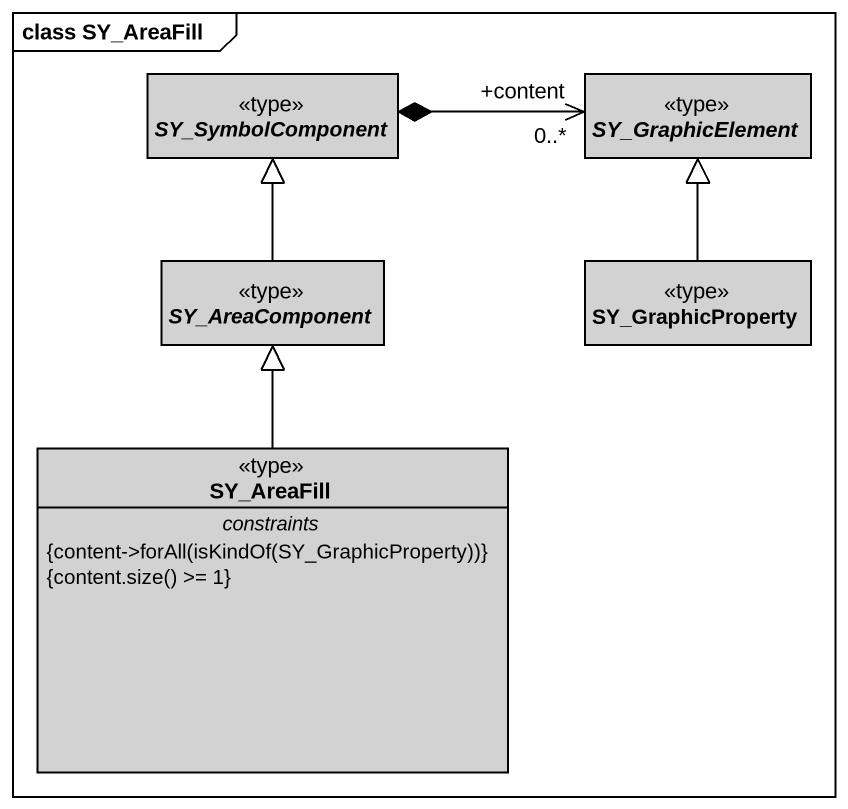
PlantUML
@startuml
mainframe class SY_AreaFill
hide circle
hide empty members
abstract class SY_SymbolComponent <<type>> #D2D2D2
abstract class SY_GraphicElement <<type>> #D2D2D2
abstract class SY_AreaComponent <<type>> #D2D2D2
class SY_GraphicProperty <<type>> #D2D2D2
class SY_AreaFill <<type>> #D2D2D2 {
  -- constraints --
  {field} {content->forAll(isKindOf(SY_GraphicProperty))}
  {field} {content.size() >= 1}
}
SY_GraphicElement "+content\n0..*" <-left-* SY_SymbolComponent
SY_AreaComponent -up-|> SY_SymbolComponent
SY_GraphicProperty -up-|> SY_GraphicElement
SY_AreaFill -up-|> SY_AreaComponent
@enduml
